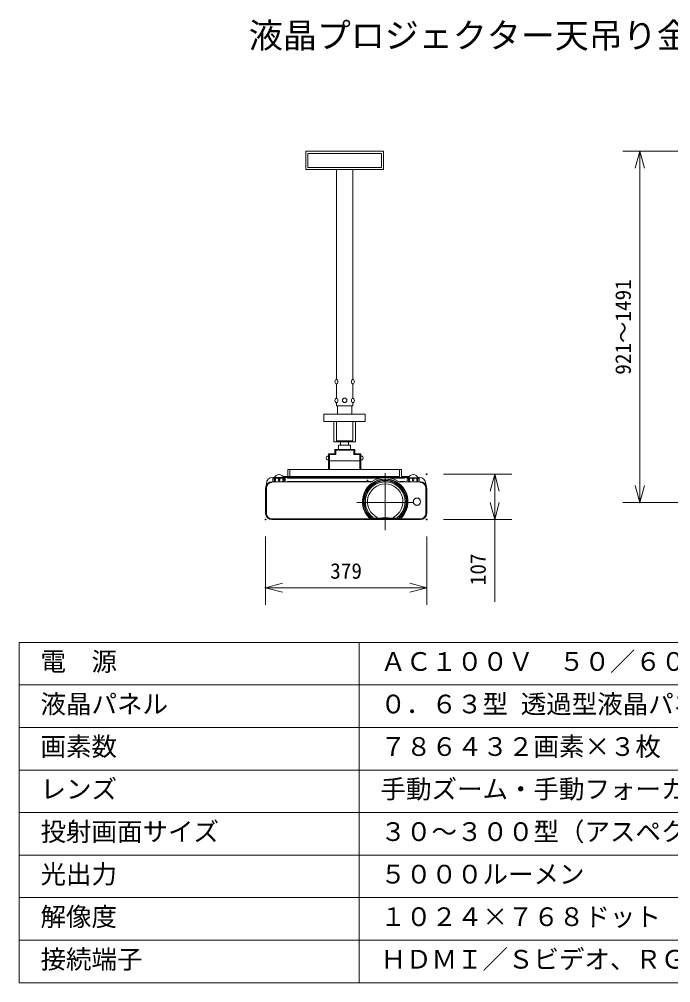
# Model space of a CAD drawing. Units: millimetres, scale not verified. Extents: x -63 to 62, y -57 to 57.
# Drawn here: x -62.5 to 14.1, y -56.5 to 56.7 of the extents above; entities that cross this region are included whole.
import ezdxf
from ezdxf.enums import TextEntityAlignment as Align

# ---------------------------------------------------------------- set-up
doc = ezdxf.new("R2010")
doc.units = ezdxf.units.MM
doc.header["$LTSCALE"] = 0.125
doc.header["$PDMODE"] = 32
doc.header["$PDSIZE"] = 0.0625
for name, color, linetype, lineweight in [('0-0_0', 7, 'Continuous', 9), ('0-1_WAKU', 1, 'Continuous', 18), ('0-3_GAIKEI', 7, 'Continuous', 9), ('0-6_SUNPO', 7, 'Continuous', 9), ('0-7_S1', 1, 'Continuous', 18)]:
    doc.layers.add(name, color=color, linetype=linetype, lineweight=lineweight)
doc.layers.add('0-2_MOJI1', color=7, linetype='Continuous')
doc.layers.add('0-5_DEFPOINTS', color=7, linetype='Continuous')
doc.styles.add('ＭＳ ゴシック', font='')
doc.styles.get('ＭＳ ゴシック').set_extended_font_data('MS Gothic')

# ---------------------------------------------------------------- blocks, each defined once
blk = doc.blocks.new('_OPEN30')
at = {"layer": '0-0_0'}
blk.add_line((0, 0), (-1, 0), dxfattribs=at)
blk.add_lwpolyline([(-1, 0.26795), (0, 0), (-1, -0.26795)], dxfattribs=at)
blk = doc.blocks.new('D8')
at = {"layer": '0-5_DEFPOINTS'}
for p in [(15.0676, 50.5546), (7.0676, 9.2654), (15.0676, 9.2654)]:
    blk.add_point(p, dxfattribs=at)
at = {"layer": '0-6_SUNPO'}
for p, q in [((13.0676, 50.5546), (5.0676, 50.5546)), ((7.0676, 48.5546), (7.0676, 11.2654)), ((13.0676, 9.2654), (5.0676, 9.2654))]:
    blk.add_line(p, q, dxfattribs=at)
at = {"layer": '0-6_SUNPO', "xscale": 2, "yscale": 2}
for p, rotation in [((7.0676, 50.5546), 90), ((7.0676, 9.2654), 270)]:
    blk.add_blockref('_OPEN30', p, dxfattribs=dict(at, rotation=rotation))
at = {"layer": '0-6_SUNPO', "style": 'ＭＳ ゴシック'}
blk.add_text('921～1491', height=1.833, rotation=90, dxfattribs=at).set_placement((6.5676, 24.285), align=Align.BOTTOM_LEFT)
blk = doc.blocks.new('D7')
at = {"layer": '0-5_DEFPOINTS'}
for p in [(-36.9538, 7.2581), (-18.0038, 7.2581), (-36.9538, -0.7419)]:
    blk.add_point(p, dxfattribs=at)
at = {"layer": '0-6_SUNPO'}
for p, q in [((-36.9538, 5.2581), (-36.9538, -2.7419)), ((-18.0038, 5.2581), (-18.0038, -2.7419)), ((-20.0038, -0.7419), (-34.9538, -0.7419))]:
    blk.add_line(p, q, dxfattribs=at)
at = {"layer": '0-6_SUNPO', "xscale": 2, "yscale": 2, "rotation": 180}
blk.add_blockref('_OPEN30', (-36.9538, -0.7419), dxfattribs=at)
at = {"layer": '0-6_SUNPO', "xscale": 2, "yscale": 2}
blk.add_blockref('_OPEN30', (-18.0038, -0.7419), dxfattribs=at)
at = {"layer": '0-6_SUNPO', "style": 'ＭＳ ゴシック'}
blk.add_text('379', height=1.833, dxfattribs=at).set_placement((-29.3538, -0.2419), align=Align.BOTTOM_LEFT)
blk = doc.blocks.new('D6')
at = {"layer": '0-5_DEFPOINTS'}
for p in [(-18.0042, 12.6018), (-18.0042, 7.2518), (-10.0042, 7.2518)]:
    blk.add_point(p, dxfattribs=at)
at = {"layer": '0-6_SUNPO'}
for p, q in [((-16.0042, 12.6018), (-8.0042, 12.6018)), ((-10.0042, 10.6018), (-10.0042, 9.2518)), ((-16.0042, 7.2518), (-8.0042, 7.2518)), ((-10.0042, 7.2518), (-10.0042, -2.4149))]:
    blk.add_line(p, q, dxfattribs=at)
at = {"layer": '0-6_SUNPO', "xscale": 2, "yscale": 2}
for p, rotation in [((-10.0042, 12.6018), 90), ((-10.0042, 7.2518), 270)]:
    blk.add_blockref('_OPEN30', p, dxfattribs=dict(at, rotation=rotation))
at = {"layer": '0-6_SUNPO', "style": 'ＭＳ ゴシック'}
blk.add_text('107', height=1.833, rotation=90, dxfattribs=at).set_placement((-10.5042, -0.4566), align=Align.BOTTOM_LEFT)

msp = doc.modelspace()

# ---------------------------------------------------------------- linework, layer by layer
at = {"layer": '0-1_WAKU', "color": 4}
for p, q in [((-62.5203, -16.5016), (62.4797, -16.5016)), ((-62.5203, -16.5016), (-62.5203, -56.5016)), ((-22.5203, -16.5016), (-22.5203, -56.5016)), ((62.4797, -56.5016), (-62.5203, -56.5016))]:
    msp.add_line(p, q, dxfattribs=at)
at = {"layer": '0-1_WAKU'}
for p, q in [((-62.5203, -21.5016), (62.4797, -21.5016)), ((-62.5203, -26.5016), (62.4797, -26.5016)), ((-62.5203, -31.5016), (62.4797, -31.5016)), ((-62.5203, -36.5016), (62.4797, -36.5016)), ((-62.5203, -41.5016), (62.4797, -41.5016)), ((-62.5203, -46.5016), (62.4797, -46.5016)), ((-62.5203, -51.5016), (62.4797, -51.5016))]:
    msp.add_line(p, q, dxfattribs=at)
at = {"layer": '0-3_GAIKEI', "color": 1, "lineweight": 18}
for p, q in [((-22.4501, 4.8594), (-26.0182, 4.8594)), ((-32.7967, 2.3027), (-32.7967, 2.392)), ((-32.6727, 2.534), (-32.6727, 2.7582)), ((-32.6439, 2.7582), (-32.6727, 2.7582)), ((-32.6439, 2.534), (-32.6727, 2.534)), ((-32.6552, 2.534), (-32.6552, 2.7582)), ((-32.4783, 2.8137), (-32.6461, 2.8137)), ((-32.6439, 2.534), (-32.6439, 2.7582)), ((-32.3254, 2.4146), (-32.6428, 2.4146)), ((-31.3065, 2.8633), (-32.6, 2.8633)), ((-32.5985, 2.4168), (-32.3254, 2.4168)), ((-32.4943, 2.7582), (-32.4943, 2.534)), ((-32.3889, 2.7582), (-32.4943, 2.7582)), ((-32.3889, 2.534), (-32.4943, 2.534)), ((-32.4835, 2.7582), (-32.4835, 2.534)), ((-32.4158, 2.534), (-32.4158, 2.7582)), ((-32.003, 2.8137), (-32.408, 2.8137)), ((-32.3889, 2.534), (-32.3889, 2.7582)), ((-32.3254, 2.4044), (-32.3254, 2.4168)), ((-32.0278, 2.7582), (-32.0278, 2.534)), ((-31.8788, 2.7582), (-32.0278, 2.7582)), ((-31.8788, 2.534), (-32.0278, 2.534)), ((-32.0012, 2.7582), (-32.0012, 2.534)), ((-31.9533, 2.8232), (-31.9533, 2.8633)), ((-31.9533, 2.4281), (-31.9533, 2.4686)), ((-31.9054, 2.534), (-31.9054, 2.7582)), ((-31.4985, 2.8137), (-31.9036, 2.8137)), ((-31.8788, 2.534), (-31.8788, 2.7582)), ((-31.5811, 2.4044), (-31.5811, 2.4168)), ((-31.5811, 2.4168), (-31.308, 2.4168)), ((-31.2637, 2.4146), (-31.5811, 2.4146)), ((-31.5176, 2.7582), (-31.5176, 2.534)), ((-31.4122, 2.7582), (-31.5176, 2.7582)), ((-31.4122, 2.534), (-31.5176, 2.534)), ((-31.4908, 2.7582), (-31.4908, 2.534)), ((-31.2604, 2.8137), (-31.4282, 2.8137)), ((-31.423, 2.534), (-31.423, 2.7582)), ((-31.4122, 2.534), (-31.4122, 2.7582)), ((-31.2627, 2.7582), (-31.2627, 2.534)), ((-31.2627, 2.7582), (-31.2338, 2.7582)), ((-31.2338, 2.534), (-31.2627, 2.534)), ((-31.2513, 2.7582), (-31.2513, 2.534)), ((-31.2457, 2.8066), (-31.2512, 2.8066)), ((-31.2338, 2.534), (-31.2338, 2.7582)), ((-30.9713, 2.4146), (-30.9713, 2.392)), ((-21.6087, 2.4146), (-30.9713, 2.4146)), ((-30.9562, 2.8066), (-30.9562, 2.8881)), ((-20.1933, 2.8066), (-30.9562, 2.8066)), ((-23.0504, 2.392), (-23.0504, 2.4069)), ((-22.8271, 2.4069), (-23.0504, 2.4069)), ((-22.9214, 2.392), (-22.9214, 2.4069)), ((-22.8271, 2.392), (-22.8271, 2.4069)), ((-21.5971, 2.5479), (-21.6107, 2.392)), ((-21.5723, 2.5706), (-21.525, 2.5706)), ((-21.4867, 2.392), (-21.5003, 2.5479)), ((-21.1705, 2.4146), (-21.4886, 2.4146)), ((-21.1705, 2.4146), (-21.1705, 2.3027)), ((-20.9403, 2.4179), (-20.9612, 2.4516)), ((-17.1757, 2.8066), (-18.7363, 2.8066)), ((-17.9893, 2.4179), (-17.9684, 2.4516)), ((-17.1607, 2.4146), (-17.7591, 2.4146)), ((-17.7591, 2.3027), (-17.7591, 2.4146)), ((-17.1607, 2.4146), (-17.1607, 2.392)), ((-16.8693, 2.7582), (-16.8981, 2.7582)), ((-16.8981, 2.534), (-16.8981, 2.7582)), ((-16.8693, 2.534), (-16.8981, 2.534)), ((-16.8807, 2.8066), (-16.8862, 2.8066)), ((-16.7037, 2.8137), (-16.8715, 2.8137)), ((-16.8693, 2.534), (-16.8693, 2.7582)), ((-15.525, 2.8628), (-16.8254, 2.8633)), ((-16.5508, 2.4168), (-16.8239, 2.4168)), ((-16.6143, 2.7582), (-16.7197, 2.7582)), ((-16.7197, 2.7582), (-16.7197, 2.534)), ((-16.6143, 2.534), (-16.7197, 2.534)), ((-16.2284, 2.8137), (-16.6334, 2.8137)), ((-16.6143, 2.534), (-16.6143, 2.7582)), ((-16.1041, 2.7582), (-16.2532, 2.7582)), ((-16.2532, 2.7582), (-16.2532, 2.534)), ((-16.1041, 2.534), (-16.2532, 2.534)), ((-15.7239, 2.8137), (-16.1289, 2.8137)), ((-16.1041, 2.534), (-16.1041, 2.7582)), ((-15.5335, 2.4168), (-15.8065, 2.4168)), ((-15.6376, 2.7582), (-15.743, 2.7582)), ((-15.743, 2.7582), (-15.743, 2.534)), ((-15.6376, 2.534), (-15.743, 2.534)), ((-15.4858, 2.8137), (-15.6536, 2.8137)), ((-15.6376, 2.534), (-15.6376, 2.7582)), ((-15.488, 2.7582), (-15.4592, 2.7582)), ((-15.488, 2.7582), (-15.488, 2.534)), ((-15.4592, 2.534), (-15.488, 2.534)), ((-15.4592, 2.534), (-15.4592, 2.7582)), ((-15.3352, 2.3027), (-15.3352, 2.392)), ((-33.4517, 1.6477), (-33.541, 1.6477)), ((-33.4517, 1.6477), (-33.4517, -1.3292)), ((-14.6803, 1.6477), (-14.591, 1.6477)), ((-14.6803, -1.3292), (-14.6803, 1.6477)), ((-33.5558, 0.2635), (-33.5558, 0.4867)), ((-33.541, 0.4867), (-33.5558, 0.4867)), ((-33.541, 0.3925), (-33.5558, 0.3925)), ((-33.541, 0.2635), (-33.5558, 0.2635)), ((-14.591, 0.4867), (-14.5761, 0.4867)), ((-14.591, 0.3925), (-14.5761, 0.3925)), ((-14.591, 0.2635), (-14.5761, 0.2635)), ((-14.5761, 0.4867), (-14.5761, 0.2635)), ((-33.5558, -1.2052), (-33.5558, -0.9571)), ((-33.541, -0.9571), (-33.5558, -0.9571)), ((-33.541, -1.0811), (-33.5558, -1.0811)), ((-33.541, -1.2052), (-33.5558, -1.2052)), ((-33.4517, -1.3292), (-33.541, -1.3292)), ((-32.7967, -1.9841), (-32.7967, -2.0734)), ((-32.7967, -1.9841), (-15.3352, -1.9841)), ((-21.3269, -1.8862), (-21.2982, -1.8565)), ((-17.6939, -1.8791), (-21.2358, -1.8791)), ((-21.2358, -1.8791), (-21.2358, -1.8791)), ((-21.2358, -1.9057), (-21.2358, -1.8791)), ((-17.6939, -1.9057), (-21.2358, -1.9057)), ((-19.8552, -1.8544), (-19.855, -1.852)), ((-19.844, -1.8555), (-19.8439, -1.8531)), ((-19.8439, -1.8531), (-19.0858, -1.8531)), ((-19.0858, -1.8555), (-19.0858, -1.8531)), ((-19.0747, -1.852), (-19.0744, -1.8544)), ((-17.6939, -1.9057), (-17.6939, -1.8791)), ((-15.3352, -1.9841), (-15.3352, -2.0734)), ((-14.6803, -1.3292), (-14.591, -1.3292))]:
    msp.add_line(p, q, dxfattribs=at)
at = {"layer": '0-3_GAIKEI', "lineweight": 18}
for p, q in [((-21.1705, 2.392), (-32.7967, 2.392)), ((-32.4962, 2.8881), (-32.6975, 2.8881)), ((-16.7216, 2.8881), (-31.4104, 2.8881)), ((-15.3352, 2.392), (-17.7591, 2.392)), ((-15.4344, 2.8881), (-15.6358, 2.8881)), ((-33.541, 1.6477), (-33.541, -1.3292)), ((-33.4417, 2.1439), (-33.4417, 2.0687)), ((-14.6902, 2.0687), (-14.6902, 2.1439)), ((-14.591, -1.3292), (-14.591, 1.6477)), ((-32.7967, -2.0734), (-15.3352, -2.0734))]:
    msp.add_line(p, q, dxfattribs=at)
at = {"layer": '0-3_GAIKEI'}
for p, q in [((-19.4648, 3.3903), (-19.4648, -3.3099)), ((-16.1162, -0.0598), (-22.8134, -0.0598))]:
    msp.add_line(p, q, dxfattribs=at)
at = {"layer": '0-3_GAIKEI', "color": 1, "lineweight": 18}
for radius in [0.4292, 0.4267]:
    msp.add_circle((-15.7321, 0.0402), radius, dxfattribs=at)
at = {"layer": '0-3_GAIKEI', "lineweight": 18}
for centre, radius, start, end in [((-32.7967, 1.6477), 0.7442, 90, 180), ((-32.6975, 2.1439), 0.7442, 90, 180), ((-31.9533, 2.6319), 0.6035, 22.66152, 157.33848), ((-21.1705, 2.7889), 0.3969, 270, 301.82168), ((-19.4648, 0.0402), 2.838, 58.17832, 121.82168), ((-17.7591, 2.7889), 0.3969, 238.17832, 270), ((-16.1787, 2.6319), 0.6035, 22.66152, 157.33848), ((-15.4344, 2.1439), 0.7442, 360, 90), ((-15.3352, 1.6477), 0.7442, 0, 90), ((-33.6402, 2.0687), 0.1985, 333.47465, 0), ((-14.4917, 2.0687), 0.1985, 180, 206.52535), ((-32.7967, -1.3292), 0.7442, 180, 270), ((-15.3352, -1.3292), 0.7442, 270, 0)]:
    msp.add_arc(centre, radius, start, end, dxfattribs=at)
at = {"layer": '0-3_GAIKEI', "color": 1, "lineweight": 18}
for centre, radius, start, end in [((-32.7967, 1.6477), 0.6549, 90, 180), ((-32.5983, 2.7582), 0.0744, 143.20231, 180), ((-32.5983, 2.534), 0.0744, 180, 216.73327), ((-32.6975, 2.8327), 0.0496, 323.13025, 348.99034), ((-31.209, 2.8327), 0.0496, 191.00966, 216.86975), ((-31.3083, 2.7582), 0.0744, 0, 36.79769), ((-31.3083, 2.534), 0.0744, 323.26673, 0), ((-19.4648, 0.0402), 2.6792, 314.027, 225.97321), ((-19.4648, 0.0402), 2.6379, 314.02705, 225.97321), ((-19.4648, 0.0402), 2.532, 311.54285, 228.45715), ((-19.4648, 0.0402), 2.4667, 310.76008, 229.23992), ((-19.4648, 0.0402), 2.3393, 307.06883, 232.93117), ((-21.5723, 2.5458), 0.0248, 89.99993, 174.9992), ((-21.525, 2.5458), 0.0248, 5.0008, 90.00007), ((-16.8237, 2.7582), 0.0744, 143.20231, 180), ((-16.8237, 2.534), 0.0744, 180, 216.73327), ((-16.9229, 2.8327), 0.0496, 323.13025, 348.99034), ((-15.4344, 2.8327), 0.0496, 191.00966, 216.86975), ((-15.5337, 2.7582), 0.0744, 0, 36.79769), ((-15.5337, 2.534), 0.0744, 323.26673, 0), ((-15.3352, 1.6477), 0.6549, 0, 90), ((-19.4648, 0.0402), 2.0843, 296.64105, 243.35895), ((-32.7967, -1.3292), 0.6549, 180, 270), ((-15.3352, -1.3292), 0.6549, 270, 0)]:
    msp.add_arc(centre, radius, start, end, dxfattribs=at)
at = {"layer": '0-7_S1'}
for p, q in [((-19.6776, 41.2295), (-28.7907, 41.2295)), ((-28.7907, 39.1026), (-28.7907, 41.2295)), ((-28.5805, 40.953), (-19.8878, 40.953)), ((-28.5805, 40.953), (-28.5805, 39.3127)), ((-19.8878, 40.953), (-19.8878, 39.3127)), ((-28.5805, 39.3127), (-19.8878, 39.3127)), ((-25.1964, 14.4184), (-25.1964, 39.1136)), ((-23.2719, 14.4193), (-23.2719, 39.1136)), ((-25.1964, 12.2077), (-25.1964, 13.8719)), ((-23.2719, 12.2086), (-23.2719, 13.8711)), ((-25.1964, 11.3098), (-25.1964, 11.6612)), ((-23.2719, 11.3098), (-23.2719, 11.6604)), ((-26.689, 10.328), (-21.8304, 10.328)), ((-26.689, 9.4562), (-26.689, 10.328)), ((-25.1964, 11.3098), (-23.2719, 11.3098)), ((-25.0903, 11.3098), (-25.0903, 10.328)), ((-23.378, 11.3098), (-23.378, 10.328)), ((-21.8304, 9.4562), (-21.8304, 10.328)), ((-26.689, 9.4562), (-21.8304, 9.4562)), ((-25.5017, 7.0645), (-25.5017, 9.4562)), ((-25.2096, 7.1983), (-25.2096, 9.4562)), ((-23.2587, 7.1983), (-23.2587, 9.4562)), ((-22.9666, 7.0645), (-22.9666, 9.4562)), ((-25.5017, 7.0645), (-22.9666, 7.0645)), ((-25.2096, 7.1983), (-23.2587, 7.1983)), ((-24.7204, 6.668), (-24.7204, 7.0645)), ((-23.799, 6.668), (-23.799, 7.0645)), ((-26.1408, 5.6705), (-25.4118, 5.6705)), ((-26.1408, 3.8347), (-26.1408, 5.6705)), ((-26.0182, 3.8347), (-26.0182, 5.6705)), ((-25.4118, 6.1693), (-23.0565, 6.1693)), ((-25.4118, 5.6705), (-25.4118, 6.1693)), ((-25.2892, 5.5992), (-25.2892, 6.0827)), ((-25.2892, 6.0827), (-23.1791, 6.0827)), ((-23.1791, 5.5992), (-23.1791, 6.0827)), ((-23.0565, 5.6705), (-23.0565, 6.1693)), ((-22.4501, 3.8347), (-22.4501, 5.6705)), ((-26.0182, 5.5992), (-25.2892, 5.5992)), ((-22.4501, 5.5992), (-23.1791, 5.5992)), ((-17.5359, 3.8347), (-30.9324, 3.8347)), ((-30.9324, 3.8347), (-30.9324, 3.0017)), ((-30.6851, 3.8347), (-30.6851, 3.0017)), ((-17.5359, 3.8347), (-17.5359, 3.0017)), ((-31.4171, 3.0017), (-31.4171, 2.8881)), ((-16.7172, 3.0017), (-17.5359, 3.0017))]:
    msp.add_line(p, q, dxfattribs=at)
for points in [[(-28.7907, 39.1026), (-19.6776, 39.1026), (-19.6776, 41.2295)], [(-23.5431, 6.1693), (-23.5431, 6.668), (-24.9764, 6.668), (-24.9764, 6.1693)], [(-22.3275, 3.8347), (-22.3275, 5.6705), (-23.0565, 5.6705)], [(-17.7832, 3.8347), (-17.7832, 3.0017), (-31.4171, 3.0017)], [(-16.7323, 3.0017), (-16.7323, 2.8881), (-31.4171, 2.8881)]]:
    msp.add_lwpolyline(points, dxfattribs=at)
msp.add_circle((-24.2348, 11.9562), 0.2698, dxfattribs=at)
for centre, start, end in [((-26.1642, 5.167), 84.54252, 275.45748), ((-22.3041, 5.167), 264.54252, 95.45748)]:
    msp.add_arc(centre, 0.2461, start, end, dxfattribs=at)
for centre in [(-25.2102, 14.1452), (-23.2681, 14.1452), (-25.2102, 11.9345), (-23.2681, 11.9345)]:
    msp.add_ellipse(centre, major_axis=(0, 0.2742), ratio=0.619048, dxfattribs=at)

# ---------------------------------------------------------------- block references
at = {"layer": '0-6_SUNPO'}
for name in ['D8', 'D6', 'D7']:
    msp.add_blockref(name, (3.4128, -9.3252), dxfattribs=at)

# ---------------------------------------------------------------- texts
at = {"layer": '0-2_MOJI1', "style": 'ＭＳ ゴシック'}
for s, height, p in [('液晶プロジェクター天吊り金具付', 2.933, (-35.5203, 52.4984)), ('電\u3000源', 2.199, (-60.0203, -20.5016)), ('ＡＣ１００Ｖ\u3000５０／６０Ｈｚ\u3000', 2.199, (-20.0203, -20.5016)), ('液晶パネル', 2.199, (-60.0203, -25.5016)), ('０．６３型 透過型液晶パネル ３原色方式', 2.199, (-20.0203, -25.5016)), ('画素数', 2.199, (-60.0203, -30.5016)), ('７８６４３２画素×３枚', 2.199, (-20.0203, -30.5016)), ('レンズ', 2.199, (-60.0203, -35.5016)), ('手動ズーム・手動フォーカスレンズ', 2.199, (-20.0203, -35.5016)), ('投射画面サイズ', 2.199, (-60.0203, -40.5016)), ('３０～３００型（アスペクト比４：３）', 2.199, (-20.0203, -40.5016)), ('光出力', 2.199, (-60.0203, -45.5016)), ('５０００ルーメン', 2.199, (-20.0203, -45.5016)), ('解像度', 2.199, (-60.0203, -50.5016)), ('１０２４×７６８ドット', 2.199, (-20.0203, -50.5016)), ('接続端子', 2.199, (-60.0203, -55.5016)), ('ＨＤＭＩ／Ｓビデオ、ＲＧＢ、シリアル／ＬＡＮ', 2.199, (-20.0203, -55.5016))]:
    msp.add_text(s, height=height, dxfattribs=at).set_placement(p, align=Align.BOTTOM_LEFT)

doc.saveas('drawing.dxf')
